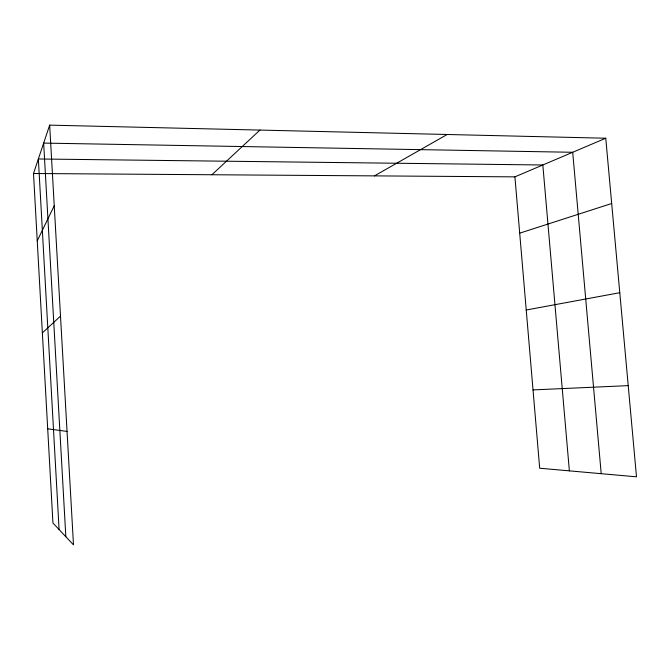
<?xml version="1.0" encoding="UTF-8"?>
<svg xmlns="http://www.w3.org/2000/svg" width="670" height="670" viewBox="0 0 670 670"><rect width="100%" height="100%" fill="white"/><g stroke="black" fill="none" stroke-linecap="round" stroke-linejoin="round"><path stroke-width="1" d="M49.664 125.131L73.491 544.869L52.938 523.002L33.5 173.505L49.664 125.131L605.755 138.221L636.5 476.822L539.685 468.221L514.912 176.855L605.755 138.221M37.244 240.857L54.237 205.749M211.921 174.744L259.943 130.081M42.361 332.906L60.509 316.123M374.455 175.883L447.175 134.486M519.702 233.168L611.685 203.504M526.235 310.001L619.784 292.706M533.027 389.915L628.217 385.627M33.5 173.505L514.912 176.855M47.696 428.825L67.05 431.413M601.208 473.69L572.699 152.283L43.659 143.095L65.836 536.72M569.374 470.859L542.826 164.988L38.358 158.974L59.094 529.551"/></g></svg>
